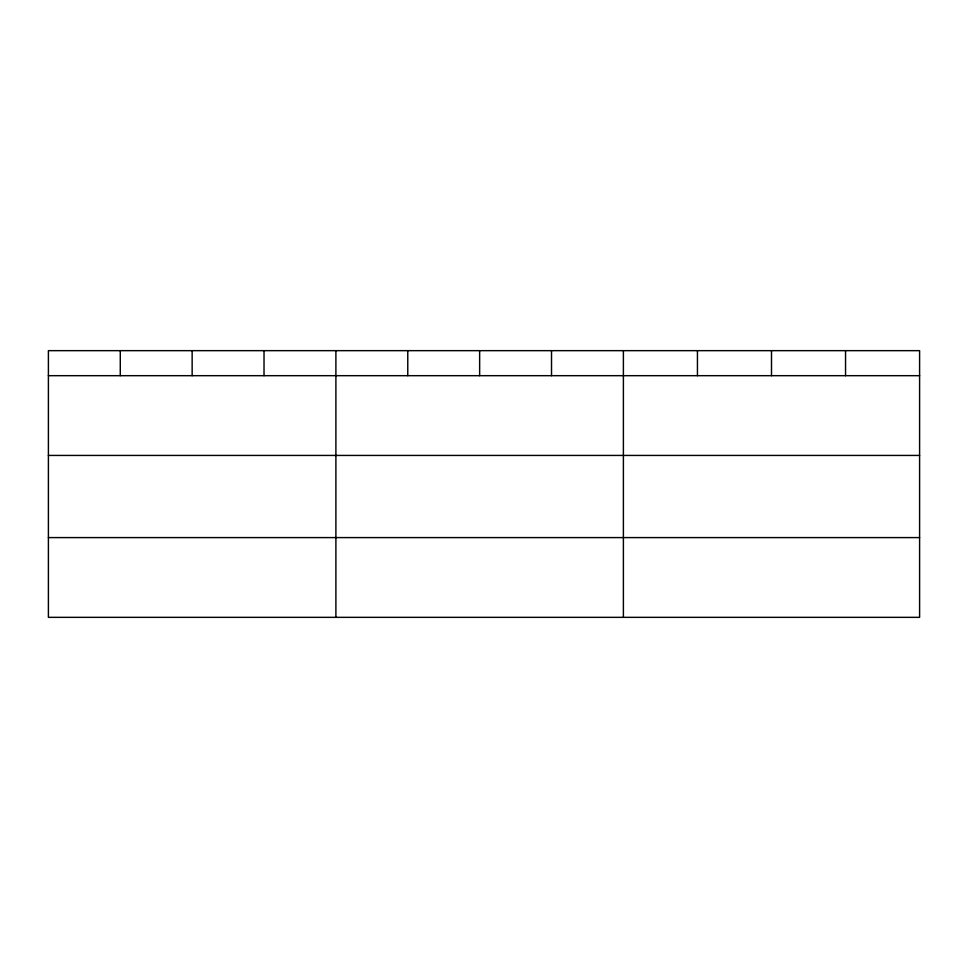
<?xml version="1.0" encoding="UTF-8"?>
<svg xmlns="http://www.w3.org/2000/svg" width="968" height="968" viewBox="0 0 968 968"><rect width="100%" height="100%" fill="white"/><g stroke="black" fill="none" stroke-linecap="round" stroke-linejoin="round"><path stroke-width="1.45" d="M919.6 375.681L919.6 617.342L48.4 617.342L48.4 350.658L919.6 350.658L919.6 375.681L48.4 375.681M48.4 455.432L919.6 455.432M48.4 537.591L919.6 537.591M845.548 350.658L845.548 375.681M771.496 350.658L771.496 375.681M697.444 350.658L697.444 375.681M623.392 350.658L623.392 617.342M551.518 350.658L551.518 375.681M479.644 350.658L479.644 375.681M407.77 350.658L407.77 375.681M335.896 350.658L335.896 617.342M264.022 350.658L264.022 375.681M192.148 350.658L192.148 375.681M120.274 350.658L120.274 375.681"/></g></svg>
